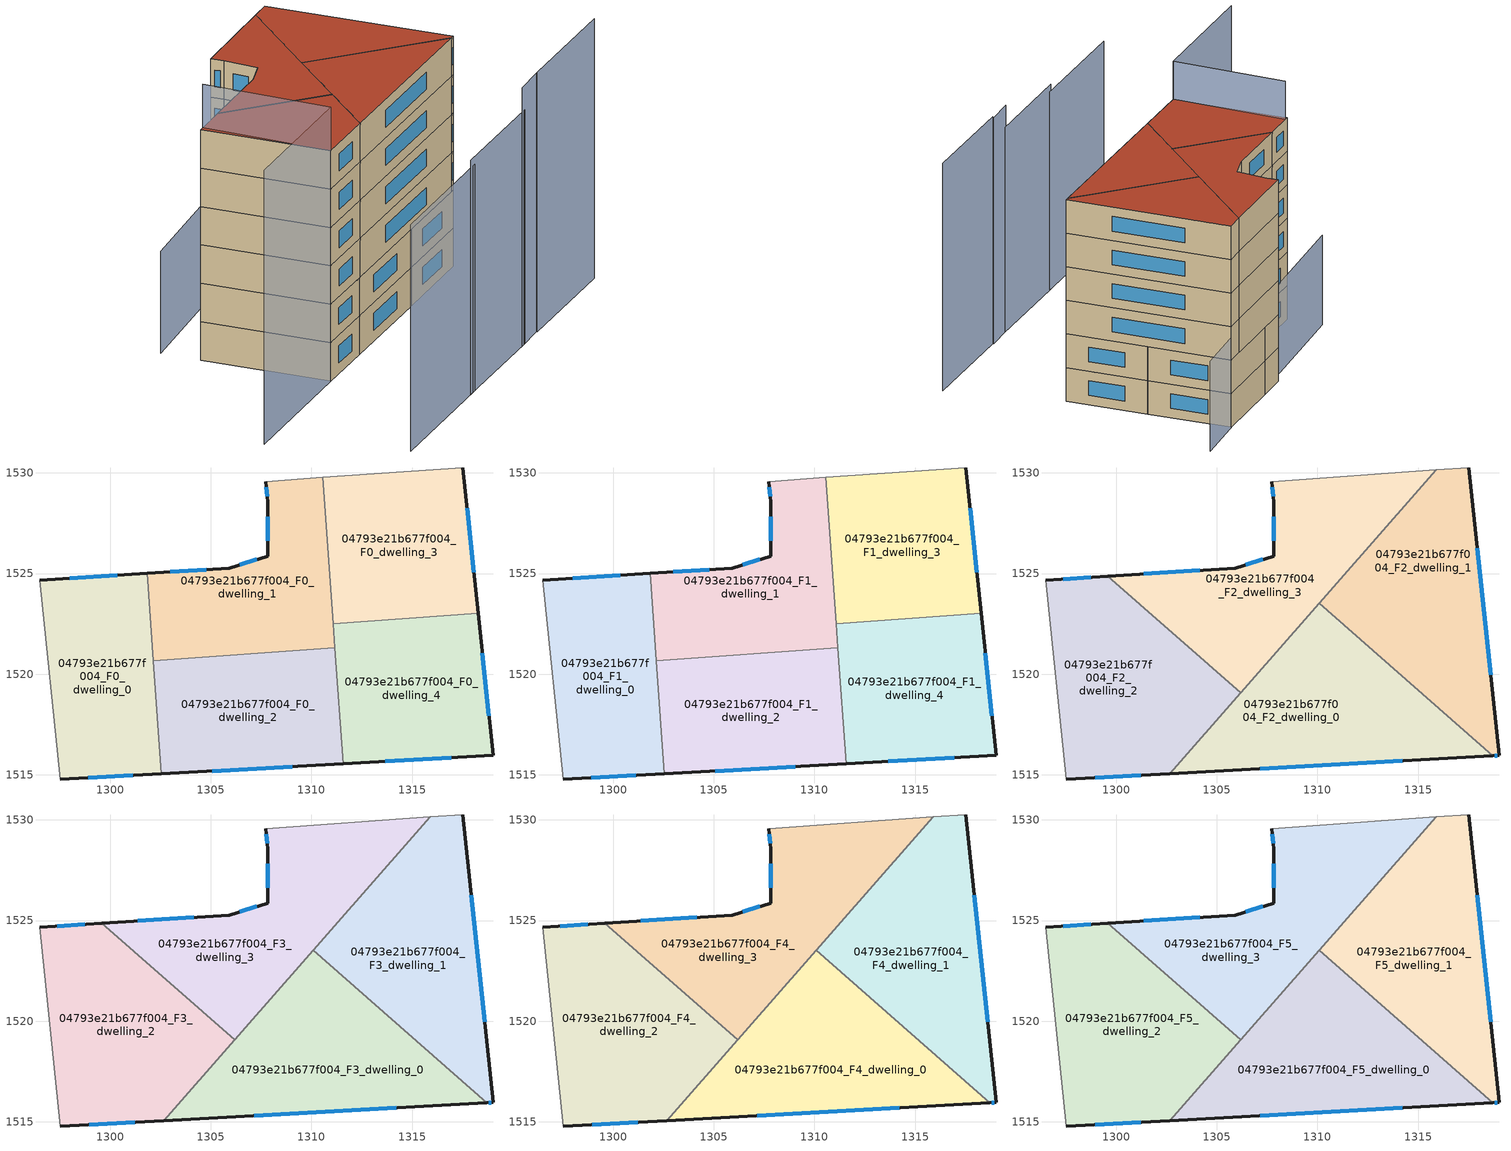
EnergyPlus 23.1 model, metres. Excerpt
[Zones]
04793e21b677f004_F0_dwelling_0
 floor ground (EU_floor_Construction): 1301.83,1525.01 1302.54,1515.04 1297.51,1514.77 1296.51,1524.67 z0
 wall outside (EU_wall_Construction): 1297.51,1514.77 1302.54,1515.04 / 1301.83,1525.01 1296.51,1524.67 z0:3
 wall adiabatic (EU_wall_Construction): 1296.51,1524.67 1297.51,1514.77 z0:3
 wall to 04793e21b677f004_F0_dwelling_2 (EU_wall_Construction): 1302.54,1515.04 1302.14,1520.67 z0:3
 wall to 04793e21b677f004_F0_dwelling_1 (EU_wall_Construction): 1302.14,1520.67 1301.83,1525.01 z0:3
 window (EU_Window_Construction): 1298.92,1514.84 1301.13,1514.97 / 1300.34,1524.92 1298,1524.77 z0.84:2.16
04793e21b677f004_F0_dwelling_1
 floor ground (EU_floor_Construction): 1310.56,1529.78 1311.17,1521.32 1302.14,1520.67 1301.83,1525.01 1305.92,1525.27 1307.82,1525.87 1307.82,1528.57 1307.72,1529.57 z0
 wall outside (EU_wall_Construction): 1307.72,1529.57 1307.82,1528.57 1307.82,1525.87 1305.92,1525.27 1301.83,1525.01 z0:3
 wall adiabatic (EU_wall_Construction): 1310.56,1529.78 1307.72,1529.57 z0:3
 wall to 04793e21b677f004_F0_dwelling_2 (EU_wall_Construction): 1302.14,1520.67 1311.17,1521.32 z0:3
 wall to 04793e21b677f004_F0_dwelling_3 (EU_wall_Construction): 1311.08,1522.51 1310.56,1529.78 z0:3
 wall to 04793e21b677f004_F0_dwelling_4 (EU_wall_Construction): 1311.16,1521.32 1311.08,1522.51 z0:3
 window (EU_Window_Construction): 1307.29,1525.7 1306.45,1525.44 / 1307.82,1527.82 1307.82,1526.63 / 1307.75,1529.29 1307.79,1528.85 / 1304.77,1525.2 1302.97,1525.08 z0.84:2.16
04793e21b677f004_F0_dwelling_2
 floor ground (EU_floor_Construction): 1311.17,1521.32 1311.58,1515.55 1302.54,1515.04 1302.14,1520.67 z0
 wall outside (EU_wall_Construction): 1302.54,1515.04 1311.58,1515.55 z0:3
 wall to 04793e21b677f004_F0_dwelling_4 (EU_wall_Construction): 1311.58,1515.55 1311.17,1521.32 z0:3
 window (EU_Window_Construction): 1305.07,1515.19 1309.04,1515.41 z0.84:2.16
04793e21b677f004_F0_dwelling_3
 floor ground (EU_floor_Construction): 1317.53,1530.27 1318.28,1523.03 1311.08,1522.51 1310.56,1529.78 z0
 wall outside (EU_wall_Construction): 1318.28,1523.03 1317.53,1530.27 z0:3
 wall to 04793e21b677f004_F0_dwelling_4 (EU_wall_Construction): 1311.08,1522.51 1318.28,1523.03 z0:3
 wall adiabatic (EU_wall_Construction): 1317.53,1530.27 1310.56,1529.78 z0:3
 window (EU_Window_Construction): 1318.07,1525.06 1317.74,1528.24 z0.84:2.16
04793e21b677f004_F0_dwelling_4
 floor ground (EU_floor_Construction): 1318.28,1523.03 1319.02,1515.96 1311.58,1515.55 1311.08,1522.51 z0
 wall outside (EU_wall_Construction): 1311.58,1515.55 1319.02,1515.96 1318.28,1523.03 z0:3
 window (EU_Window_Construction): 1318.82,1517.94 1318.49,1521.05 / 1313.66,1515.66 1316.94,1515.84 z0.84:2.16
04793e21b677f004_F1_dwelling_0
 floor to 04793e21b677f004_F0_dwelling_0 (EU_floor_Construction): 1301.83,1525.01 1302.54,1515.04 1297.51,1514.77 1296.51,1524.67 z3
 wall outside (EU_wall_Construction): 1297.51,1514.77 1302.54,1515.04 / 1301.83,1525.01 1296.51,1524.67 z3:6
 wall adiabatic (EU_wall_Construction): 1296.51,1524.67 1297.51,1514.77 z3:6
 wall to 04793e21b677f004_F1_dwelling_2 (EU_wall_Construction): 1302.54,1515.04 1302.14,1520.67 z3:6
 wall to 04793e21b677f004_F1_dwelling_1 (EU_wall_Construction): 1302.14,1520.67 1301.83,1525.01 z3:6
 window (EU_Window_Construction): 1298.92,1514.84 1301.13,1514.97 / 1300.34,1524.92 1298,1524.77 z3.84:5.16
04793e21b677f004_F1_dwelling_1
 floor to 04793e21b677f004_F0_dwelling_1 (EU_floor_Construction): 1310.56,1529.78 1311.17,1521.32 1302.14,1520.67 1301.83,1525.01 1305.92,1525.27 1307.82,1525.87 1307.82,1528.57 1307.72,1529.57 z3
 wall outside (EU_wall_Construction): 1307.72,1529.57 1307.82,1528.57 1307.82,1525.87 1305.92,1525.27 1301.83,1525.01 z3:6
 wall adiabatic (EU_wall_Construction): 1310.56,1529.78 1307.72,1529.57 z3:6
 wall to 04793e21b677f004_F1_dwelling_2 (EU_wall_Construction): 1302.14,1520.67 1311.17,1521.32 z3:6
 wall to 04793e21b677f004_F1_dwelling_3 (EU_wall_Construction): 1311.08,1522.51 1310.56,1529.78 z3:6
 wall to 04793e21b677f004_F1_dwelling_4 (EU_wall_Construction): 1311.16,1521.32 1311.08,1522.51 z3:6
 window (EU_Window_Construction): 1307.29,1525.7 1306.45,1525.44 / 1307.82,1527.82 1307.82,1526.63 / 1307.75,1529.29 1307.79,1528.85 / 1304.77,1525.2 1302.97,1525.08 z3.84:5.16
04793e21b677f004_F1_dwelling_2
 floor to 04793e21b677f004_F0_dwelling_2 (EU_floor_Construction): 1311.17,1521.32 1311.58,1515.55 1302.54,1515.04 1302.14,1520.67 z3
 wall outside (EU_wall_Construction): 1302.54,1515.04 1311.58,1515.55 z3:6
 wall to 04793e21b677f004_F1_dwelling_4 (EU_wall_Construction): 1311.58,1515.55 1311.17,1521.32 z3:6
 window (EU_Window_Construction): 1305.07,1515.19 1309.04,1515.41 z3.84:5.16
04793e21b677f004_F1_dwelling_3
 floor to 04793e21b677f004_F0_dwelling_3 (EU_floor_Construction): 1317.53,1530.27 1318.28,1523.03 1311.08,1522.51 1310.56,1529.78 z3
 wall outside (EU_wall_Construction): 1318.28,1523.03 1317.53,1530.27 z3:6
 wall to 04793e21b677f004_F1_dwelling_4 (EU_wall_Construction): 1311.08,1522.51 1318.28,1523.03 z3:6
 wall adiabatic (EU_wall_Construction): 1317.53,1530.27 1310.56,1529.78 z3:6
 window (EU_Window_Construction): 1318.07,1525.06 1317.74,1528.24 z3.84:5.16
04793e21b677f004_F1_dwelling_4
 floor to 04793e21b677f004_F0_dwelling_4 (EU_floor_Construction): 1318.28,1523.03 1319.02,1515.96 1311.58,1515.55 1311.08,1522.51 z3
 wall outside (EU_wall_Construction): 1311.58,1515.55 1319.02,1515.96 1318.28,1523.03 z3:6
 window (EU_Window_Construction): 1318.82,1517.94 1318.49,1521.05 / 1313.66,1515.66 1316.94,1515.84 z3.84:5.16
04793e21b677f004_F2_dwelling_0
 floor to 04793e21b677f004_F1_dwelling_2 (EU_floor_Construction): 1311.17,1521.32 1311.58,1515.55 1302.67,1515.05 1307.95,1521.09 z6
 floor to 04793e21b677f004_F1_dwelling_1 (EU_floor_Construction): 1311.07,1522.65 1311.17,1521.32 1307.95,1521.09 1310.08,1523.51 z6
 floor to 04793e21b677f004_F1_dwelling_4 (EU_floor_Construction): 1318.72,1515.94 1311.58,1515.55 1311.08,1522.51 1311.21,1522.52 z6
 wall outside (EU_wall_Construction): 1302.67,1515.05 1318.72,1515.94 z6:9
 wall to 04793e21b677f004_F2_dwelling_1 (EU_wall_Construction): 1318.72,1515.94 1310.08,1523.51 z6:9
 wall to 04793e21b677f004_F2_dwelling_3 (EU_wall_Construction): 1310.08,1523.51 1306.19,1519.08 z6:9
 wall to 04793e21b677f004_F2_dwelling_2 (EU_wall_Construction): 1306.19,1519.08 1302.67,1515.05 z6:9
 window (EU_Window_Construction): 1307.16,1515.3 1314.22,1515.69 z6.84:8.16
04793e21b677f004_F2_dwelling_1
 floor to 04793e21b677f004_F1_dwelling_3 (EU_floor_Construction): 1317.53,1530.27 1318.28,1523.03 1311.21,1522.52 1311.07,1522.65 1310.94,1524.49 1315.9,1530.16 z6
 floor to 04793e21b677f004_F1_dwelling_4 (EU_floor_Construction): 1318.28,1523.03 1319.02,1515.96 1318.72,1515.94 1311.21,1522.52 z6
 floor to 04793e21b677f004_F1_dwelling_1 (EU_floor_Construction): 1310.94,1524.49 1311.07,1522.65 1310.08,1523.51 z6
 wall outside (EU_wall_Construction): 1318.72,1515.94 1319.02,1515.96 1317.53,1530.27 z6:9
 wall adiabatic (EU_wall_Construction): 1317.53,1530.27 1315.9,1530.16 z6:9
 wall to 04793e21b677f004_F2_dwelling_3 (EU_wall_Construction): 1315.9,1530.16 1310.08,1523.51 z6:9
 window (EU_Window_Construction): 1318.6,1519.97 1317.95,1526.26 / 1318.8,1515.95 1318.94,1515.96 z6.84:8.16
04793e21b677f004_F2_dwelling_2
 floor to 04793e21b677f004_F1_dwelling_0 (EU_floor_Construction): 1301.99,1522.76 1302.54,1515.05 1297.51,1514.77 1296.51,1524.67 1299.59,1524.87 z6
 floor to 04793e21b677f004_F1_dwelling_2 (EU_floor_Construction): 1306.19,1519.08 1302.67,1515.05 1302.54,1515.05 1302.14,1520.67 1304.21,1520.82 z6
 floor to 04793e21b677f004_F1_dwelling_1 (EU_floor_Construction): 1304.21,1520.82 1302.14,1520.67 1301.99,1522.76 z6
 wall outside (EU_wall_Construction): 1299.59,1524.87 1296.51,1524.67 / 1297.51,1514.77 1302.67,1515.05 z6:9
 wall to 04793e21b677f004_F2_dwelling_3 (EU_wall_Construction): 1306.19,1519.08 1299.59,1524.87 z6:9
 wall adiabatic (EU_wall_Construction): 1296.51,1524.67 1297.51,1514.77 z6:9
 window (EU_Window_Construction): 1298.72,1524.81 1297.37,1524.73 / 1298.95,1514.85 1301.22,1514.97 z6.84:8.16
04793e21b677f004_F2_dwelling_3
 floor to 04793e21b677f004_F1_dwelling_1 (EU_floor_Construction): 1310.56,1529.78 1310.94,1524.49 1307.95,1521.09 1304.21,1520.82 1301.99,1522.76 1301.83,1525.01 1305.92,1525.27 1307.82,1525.87 1307.82,1528.57 1307.72,1529.57 z6
 floor to 04793e21b677f004_F1_dwelling_0 (EU_floor_Construction): 1301.83,1525.01 1301.99,1522.76 1299.59,1524.87 z6
 floor to 04793e21b677f004_F1_dwelling_3 (EU_floor_Construction): 1315.9,1530.16 1310.94,1524.49 1310.56,1529.78 z6
 floor to 04793e21b677f004_F1_dwelling_2 (EU_floor_Construction): 1307.95,1521.09 1306.19,1519.08 1304.21,1520.82 z6
 wall outside (EU_wall_Construction): 1307.72,1529.57 1307.82,1528.57 1307.82,1525.87 1305.92,1525.27 1299.59,1524.87 z6:9
 wall adiabatic (EU_wall_Construction): 1315.9,1530.16 1307.72,1529.57 z6:9
 window (EU_Window_Construction): 1304.14,1525.16 1301.36,1524.98 / 1307.29,1525.7 1306.45,1525.44 / 1307.82,1527.82 1307.82,1526.63 / 1307.75,1529.29 1307.79,1528.85 z6.84:8.16
04793e21b677f004_F3_dwelling_0
 floor to 04793e21b677f004_F2_dwelling_0 (EU_floor_Construction): 1318.72,1515.94 1302.67,1515.05 1310.08,1523.51 z9
 wall outside (EU_wall_Construction): 1302.67,1515.05 1318.72,1515.94 z9:12
 wall to 04793e21b677f004_F3_dwelling_1 (EU_wall_Construction): 1318.72,1515.94 1310.08,1523.51 z9:12
 wall to 04793e21b677f004_F3_dwelling_3 (EU_wall_Construction): 1310.08,1523.51 1306.19,1519.08 z9:12
 wall to 04793e21b677f004_F3_dwelling_2 (EU_wall_Construction): 1306.19,1519.08 1302.67,1515.05 z9:12
 window (EU_Window_Construction): 1307.16,1515.3 1314.22,1515.69 z9.84:11.16
04793e21b677f004_F3_dwelling_1
 floor to 04793e21b677f004_F2_dwelling_1 (EU_floor_Construction): 1317.53,1530.27 1319.02,1515.96 1318.72,1515.94 1310.08,1523.51 1315.9,1530.16 z9
 wall outside (EU_wall_Construction): 1318.72,1515.94 1319.02,1515.96 1317.53,1530.27 z9:12
 wall adiabatic (EU_wall_Construction): 1317.53,1530.27 1315.9,1530.16 z9:12
 wall to 04793e21b677f004_F3_dwelling_3 (EU_wall_Construction): 1315.9,1530.16 1310.08,1523.51 z9:12
 window (EU_Window_Construction): 1318.6,1519.97 1317.95,1526.26 / 1318.8,1515.95 1318.94,1515.96 z9.84:11.16
04793e21b677f004_F3_dwelling_2
 floor to 04793e21b677f004_F2_dwelling_2 (EU_floor_Construction): 1306.19,1519.08 1302.67,1515.05 1297.51,1514.77 1296.51,1524.67 1299.59,1524.87 z9
 wall outside (EU_wall_Construction): 1299.59,1524.87 1296.51,1524.67 / 1297.51,1514.77 1302.67,1515.05 z9:12
 wall to 04793e21b677f004_F3_dwelling_3 (EU_wall_Construction): 1306.19,1519.08 1299.59,1524.87 z9:12
 wall adiabatic (EU_wall_Construction): 1296.51,1524.67 1297.51,1514.77 z9:12
 window (EU_Window_Construction): 1298.72,1524.81 1297.37,1524.73 / 1298.95,1514.85 1301.22,1514.97 z9.84:11.16
04793e21b677f004_F3_dwelling_3
 floor to 04793e21b677f004_F2_dwelling_3 (EU_floor_Construction): 1315.9,1530.16 1306.19,1519.08 1299.59,1524.87 1305.92,1525.27 1307.82,1525.87 1307.82,1528.57 1307.72,1529.57 z9
 wall outside (EU_wall_Construction): 1307.72,1529.57 1307.82,1528.57 1307.82,1525.87 1305.92,1525.27 1299.59,1524.87 z9:12
 wall adiabatic (EU_wall_Construction): 1315.9,1530.16 1307.72,1529.57 z9:12
 window (EU_Window_Construction): 1304.14,1525.16 1301.36,1524.98 / 1307.29,1525.7 1306.45,1525.44 / 1307.82,1527.82 1307.82,1526.63 / 1307.75,1529.29 1307.79,1528.85 z9.84:11.16
04793e21b677f004_F4_dwelling_0
 floor to 04793e21b677f004_F3_dwelling_0 (EU_floor_Construction): 1318.72,1515.94 1302.67,1515.05 1310.08,1523.51 z12
 wall outside (EU_wall_Construction): 1302.67,1515.05 1318.72,1515.94 z12:15
 wall to 04793e21b677f004_F4_dwelling_1 (EU_wall_Construction): 1318.72,1515.94 1310.08,1523.51 z12:15
 wall to 04793e21b677f004_F4_dwelling_3 (EU_wall_Construction): 1310.08,1523.51 1306.19,1519.08 z12:15
 wall to 04793e21b677f004_F4_dwelling_2 (EU_wall_Construction): 1306.19,1519.08 1302.67,1515.05 z12:15
 window (EU_Window_Construction): 1307.16,1515.3 1314.22,1515.69 z12.84:14.16
04793e21b677f004_F4_dwelling_1
 floor to 04793e21b677f004_F3_dwelling_1 (EU_floor_Construction): 1317.53,1530.27 1319.02,1515.96 1318.72,1515.94 1310.08,1523.51 1315.9,1530.16 z12
 wall outside (EU_wall_Construction): 1318.72,1515.94 1319.02,1515.96 1317.53,1530.27 z12:15
 wall adiabatic (EU_wall_Construction): 1317.53,1530.27 1315.9,1530.16 z12:15
 wall to 04793e21b677f004_F4_dwelling_3 (EU_wall_Construction): 1315.9,1530.16 1310.08,1523.51 z12:15
 window (EU_Window_Construction): 1318.6,1519.97 1317.95,1526.26 / 1318.8,1515.95 1318.94,1515.96 z12.84:14.16
04793e21b677f004_F4_dwelling_2
 floor to 04793e21b677f004_F3_dwelling_2 (EU_floor_Construction): 1306.19,1519.08 1302.67,1515.05 1297.51,1514.77 1296.51,1524.67 1299.59,1524.87 z12
 wall outside (EU_wall_Construction): 1299.59,1524.87 1296.51,1524.67 / 1297.51,1514.77 1302.67,1515.05 z12:15
 wall to 04793e21b677f004_F4_dwelling_3 (EU_wall_Construction): 1306.19,1519.08 1299.59,1524.87 z12:15
 wall adiabatic (EU_wall_Construction): 1296.51,1524.67 1297.51,1514.77 z12:15
 window (EU_Window_Construction): 1298.72,1524.81 1297.37,1524.73 / 1298.95,1514.85 1301.22,1514.97 z12.84:14.16
04793e21b677f004_F4_dwelling_3
 floor to 04793e21b677f004_F3_dwelling_3 (EU_floor_Construction): 1315.9,1530.16 1306.19,1519.08 1299.59,1524.87 1305.92,1525.27 1307.82,1525.87 1307.82,1528.57 1307.72,1529.57 z12
 wall outside (EU_wall_Construction): 1307.72,1529.57 1307.82,1528.57 1307.82,1525.87 1305.92,1525.27 1299.59,1524.87 z12:15
 wall adiabatic (EU_wall_Construction): 1315.9,1530.16 1307.72,1529.57 z12:15
 window (EU_Window_Construction): 1304.14,1525.16 1301.36,1524.98 / 1307.29,1525.7 1306.45,1525.44 / 1307.82,1527.82 1307.82,1526.63 / 1307.75,1529.29 1307.79,1528.85 z12.84:14.16
04793e21b677f004_F5_dwelling_0
 floor to 04793e21b677f004_F4_dwelling_0 (EU_floor_Construction): 1318.72,1515.94 1302.67,1515.05 1310.08,1523.51 z15
 wall outside (EU_wall_Construction): 1302.67,1515.05 1318.72,1515.94 z15:18
 wall to 04793e21b677f004_F5_dwelling_1 (EU_wall_Construction): 1318.72,1515.94 1310.08,1523.51 z15:18
 wall to 04793e21b677f004_F5_dwelling_3 (EU_wall_Construction): 1310.08,1523.51 1306.19,1519.08 z15:18
 wall to 04793e21b677f004_F5_dwelling_2 (EU_wall_Construction): 1306.19,1519.08 1302.67,1515.05 z15:18
 window (EU_Window_Construction): 1307.16,1515.3 1314.22,1515.69 z15.84:17.16
 roof outside (EU_roof_Construction): 1318.72,1515.94 1310.08,1523.51 1302.67,1515.05 z18
04793e21b677f004_F5_dwelling_1
 floor to 04793e21b677f004_F4_dwelling_1 (EU_floor_Construction): 1317.53,1530.27 1319.02,1515.96 1318.72,1515.94 1310.08,1523.51 1315.9,1530.16 z15
 wall outside (EU_wall_Construction): 1318.72,1515.94 1319.02,1515.96 1317.53,1530.27 z15:18
 wall adiabatic (EU_wall_Construction): 1317.53,1530.27 1315.9,1530.16 z15:18
 wall to 04793e21b677f004_F5_dwelling_3 (EU_wall_Construction): 1315.9,1530.16 1310.08,1523.51 z15:18
 window (EU_Window_Construction): 1318.6,1519.97 1317.95,1526.26 / 1318.8,1515.95 1318.94,1515.96 z15.84:17.16
 roof outside (EU_roof_Construction): 1319.02,1515.96 1317.53,1530.27 1315.9,1530.16 1310.08,1523.51 1318.72,1515.94 z18
04793e21b677f004_F5_dwelling_2
 floor to 04793e21b677f004_F4_dwelling_2 (EU_floor_Construction): 1306.19,1519.08 1302.67,1515.05 1297.51,1514.77 1296.51,1524.67 1299.59,1524.87 z15
 wall outside (EU_wall_Construction): 1299.59,1524.87 1296.51,1524.67 / 1297.51,1514.77 1302.67,1515.05 z15:18
 wall to 04793e21b677f004_F5_dwelling_3 (EU_wall_Construction): 1306.19,1519.08 1299.59,1524.87 z15:18
 wall adiabatic (EU_wall_Construction): 1296.51,1524.67 1297.51,1514.77 z15:18
 window (EU_Window_Construction): 1298.72,1524.81 1297.37,1524.73 / 1298.95,1514.85 1301.22,1514.97 z15.84:17.16
 roof outside (EU_roof_Construction): 1302.67,1515.05 1306.19,1519.08 1299.59,1524.87 1296.51,1524.67 1297.51,1514.77 z18
04793e21b677f004_F5_dwelling_3
 floor to 04793e21b677f004_F4_dwelling_3 (EU_floor_Construction): 1315.9,1530.16 1306.19,1519.08 1299.59,1524.87 1305.92,1525.27 1307.82,1525.87 1307.82,1528.57 1307.72,1529.57 z15
 wall outside (EU_wall_Construction): 1307.72,1529.57 1307.82,1528.57 1307.82,1525.87 1305.92,1525.27 1299.59,1524.87 z15:18
 wall adiabatic (EU_wall_Construction): 1315.9,1530.16 1307.72,1529.57 z15:18
 window (EU_Window_Construction): 1304.14,1525.16 1301.36,1524.98 / 1307.29,1525.7 1306.45,1525.44 / 1307.82,1527.82 1307.82,1526.63 / 1307.75,1529.29 1307.79,1528.85 z15.84:17.16
 roof outside (EU_roof_Construction): 1306.19,1519.08 1315.9,1530.16 1307.72,1529.57 1307.82,1528.57 1307.82,1525.87 1305.92,1525.27 1299.59,1524.87 z18
shading: 1289.4,1504.26 1300.7,1504.9 z0:17.7; 1300.01,1504.86 1309.5,1505.4 z0:18.3; 1309.01,1505.36 1311.71,1505.62 z0:20.2; 1311.71,1505.56 1321.74,1506.09 z0:20.3; 1296.9,1524.7 1297.51,1514.77 / 1297.51,1514.77 1285.71,1514.05 z0:21.4; 1322.41,1530.86 1296.24,1527.73 z0:8
[Building]
EU S2 Campaign: North Axis=0; Terrain=City; Solar Distribution=FullExterior
[Site:Location]
Lyon-Bron: Latitude=45.75; Longitude=5; Time Zone=1; Elevation=198
[SizingPeriod:WeatherFileDays]
AnnualSizingPeriod: Begin Month=1; Begin Day of Month=1; End Month=12; End Day of Month=31; Day of Week for Start Day=Monday; Use Weather File Daylight Saving Period=No; Use Weather File Rain and Snow Indicators=No
[MATERIAL]
EU_InternalMass_Material: Roughness=MediumRough; Thickness=0.1; Conductivity=1; Density=1800; Specific Heat=900; Thermal Absorptance=0.9; Solar Absorptance=0.7; Visible Absorptance=0.7
[MATERIAL:NOMASS] Roughness=MediumRough; Thermal Absorptance=0.9; Solar Absorptance=0.7; Visible Absorptance=0.7
Name | Thermal Resistance
EU_wall_NoMass | 0.776494
EU_roof_NoMass | 0.486893
EU_floor_NoMass | 0.421597
[WINDOWMATERIAL:SIMPLEGLAZINGSYSTEM]
EU_Window_SimpleGlazing: UFactor=4.24961; Solar Heat Gain Coefficient=0.83; Visible Transmittance=0.83
[CONSTRUCTION]
EU_wall_Construction: EU_wall_NoMass
EU_roof_Construction: EU_roof_NoMass
EU_floor_Construction: EU_floor_NoMass
EU_Window_Construction: EU_Window_SimpleGlazing
EU_InternalMass_Construction: EU_InternalMass_Material
[ZONE] Type=1; Multiplier=1; Ceiling Height=autocalculate; Floor Area=autocalculate; Part of Total Floor Area=Yes
Name | Volume
04793e21b677f004_F0_dwelling_0; 04793e21b677f004_F1_dwelling_0 | 155.098
04793e21b677f004_F2_dwelling_0; 04793e21b677f004_F3_dwelling_0; 04793e21b677f004_F4_dwelling_0; 04793e21b677f004_F5_dwelling_0 | 193.863
04793e21b677f004_F0_dwelling_1; 04793e21b677f004_F1_dwelling_1 | 155.106
04793e21b677f004_F2_dwelling_1; 04793e21b677f004_F3_dwelling_1; 04793e21b677f004_F4_dwelling_1; 04793e21b677f004_F5_dwelling_1 | 193.869
04793e21b677f004_F0_dwelling_2; 04793e21b677f004_F1_dwelling_2 | 155.08
04793e21b677f004_F2_dwelling_2; 04793e21b677f004_F3_dwelling_2; 04793e21b677f004_F4_dwelling_2; 04793e21b677f004_F5_dwelling_2 | 193.867
04793e21b677f004_F0_dwelling_3; 04793e21b677f004_F1_dwelling_3 | 155.084
04793e21b677f004_F2_dwelling_3; 04793e21b677f004_F3_dwelling_3; 04793e21b677f004_F4_dwelling_3; 04793e21b677f004_F5_dwelling_3 | 193.876
04793e21b677f004_F0_dwelling_4; 04793e21b677f004_F1_dwelling_4 | 155.067
[INTERNALMASS] Construction=EU_InternalMass_Construction
Name | Zone or ZoneList | Surface Area
04793e21b677f004_F0_dwelling_0_EU_InternalMass | 04793e21b677f004_F0_dwelling_0 | 51.6996
04793e21b677f004_F0_dwelling_1_EU_InternalMass | 04793e21b677f004_F0_dwelling_1 | 51.7021
04793e21b677f004_F0_dwelling_2_EU_InternalMass | 04793e21b677f004_F0_dwelling_2 | 51.692
04793e21b677f004_F0_dwelling_3_EU_InternalMass | 04793e21b677f004_F0_dwelling_3 | 51.6947
04793e21b677f004_F0_dwelling_4_EU_InternalMass | 04793e21b677f004_F0_dwelling_4 | 51.6899
04793e21b677f004_F1_dwelling_0_EU_InternalMass | 04793e21b677f004_F1_dwelling_0 | 51.6996
04793e21b677f004_F1_dwelling_1_EU_InternalMass | 04793e21b677f004_F1_dwelling_1 | 51.7021
04793e21b677f004_F1_dwelling_2_EU_InternalMass | 04793e21b677f004_F1_dwelling_2 | 51.692
04793e21b677f004_F1_dwelling_3_EU_InternalMass | 04793e21b677f004_F1_dwelling_3 | 51.6947
04793e21b677f004_F1_dwelling_4_EU_InternalMass | 04793e21b677f004_F1_dwelling_4 | 51.6899
04793e21b677f004_F2_dwelling_0_EU_InternalMass | 04793e21b677f004_F2_dwelling_0 | 64.6211
04793e21b677f004_F2_dwelling_1_EU_InternalMass | 04793e21b677f004_F2_dwelling_1 | 64.6233
04793e21b677f004_F2_dwelling_2_EU_InternalMass | 04793e21b677f004_F2_dwelling_2 | 64.6225
04793e21b677f004_F2_dwelling_3_EU_InternalMass | 04793e21b677f004_F2_dwelling_3 | 64.6256
04793e21b677f004_F3_dwelling_0_EU_InternalMass | 04793e21b677f004_F3_dwelling_0 | 64.6211
04793e21b677f004_F3_dwelling_1_EU_InternalMass | 04793e21b677f004_F3_dwelling_1 | 64.6233
04793e21b677f004_F3_dwelling_2_EU_InternalMass | 04793e21b677f004_F3_dwelling_2 | 64.6225
04793e21b677f004_F3_dwelling_3_EU_InternalMass | 04793e21b677f004_F3_dwelling_3 | 64.6256
04793e21b677f004_F4_dwelling_0_EU_InternalMass | 04793e21b677f004_F4_dwelling_0 | 64.6211
04793e21b677f004_F4_dwelling_1_EU_InternalMass | 04793e21b677f004_F4_dwelling_1 | 64.6233
04793e21b677f004_F4_dwelling_2_EU_InternalMass | 04793e21b677f004_F4_dwelling_2 | 64.6225
04793e21b677f004_F4_dwelling_3_EU_InternalMass | 04793e21b677f004_F4_dwelling_3 | 64.6256
04793e21b677f004_F5_dwelling_0_EU_InternalMass | 04793e21b677f004_F5_dwelling_0 | 64.6211
04793e21b677f004_F5_dwelling_1_EU_InternalMass | 04793e21b677f004_F5_dwelling_1 | 64.6233
04793e21b677f004_F5_dwelling_2_EU_InternalMass | 04793e21b677f004_F5_dwelling_2 | 64.6225
04793e21b677f004_F5_dwelling_3_EU_InternalMass | 04793e21b677f004_F5_dwelling_3 | 64.6256
[OTHEREQUIPMENT] Fuel Type=Electricity; Design Level Calculation Method=Watts/Area; Power per Zone Floor Area=1; Fraction Latent=0; Fraction Radiant=0; Fraction Lost=0; Carbon Dioxide Generation Rate=0; EndUse Subcategory=EU_Step8_InternalGains
Name | Zone or ZoneList or Space or SpaceList | Schedule
EU_Step8_InternalGain_04793e21b677f004_F0_dwelling_0_f000 | 04793e21b677f004_F0_dwelling_0 | EU_Step8_GainSchedule_04793e21b677f004_F0_dwelling_0_f000
EU_Step8_InternalGain_04793e21b677f004_F0_dwelling_1_f000 | 04793e21b677f004_F0_dwelling_1 | EU_Step8_GainSchedule_04793e21b677f004_F0_dwelling_1_f000
EU_Step8_InternalGain_04793e21b677f004_F0_dwelling_2_f000 | 04793e21b677f004_F0_dwelling_2 | EU_Step8_GainSchedule_04793e21b677f004_F0_dwelling_2_f000
EU_Step8_InternalGain_04793e21b677f004_F0_dwelling_3_f000 | 04793e21b677f004_F0_dwelling_3 | EU_Step8_GainSchedule_04793e21b677f004_F0_dwelling_3_f000
EU_Step8_InternalGain_04793e21b677f004_F0_dwelling_4_f000 | 04793e21b677f004_F0_dwelling_4 | EU_Step8_GainSchedule_04793e21b677f004_F0_dwelling_4_f000
EU_Step8_InternalGain_04793e21b677f004_F1_dwelling_0_f000 | 04793e21b677f004_F1_dwelling_0 | EU_Step8_GainSchedule_04793e21b677f004_F1_dwelling_0_f000
EU_Step8_InternalGain_04793e21b677f004_F1_dwelling_1_f000 | 04793e21b677f004_F1_dwelling_1 | EU_Step8_GainSchedule_04793e21b677f004_F1_dwelling_1_f000
EU_Step8_InternalGain_04793e21b677f004_F1_dwelling_2_f000 | 04793e21b677f004_F1_dwelling_2 | EU_Step8_GainSchedule_04793e21b677f004_F1_dwelling_2_f000
EU_Step8_InternalGain_04793e21b677f004_F1_dwelling_3_f000 | 04793e21b677f004_F1_dwelling_3 | EU_Step8_GainSchedule_04793e21b677f004_F1_dwelling_3_f000
EU_Step8_InternalGain_04793e21b677f004_F1_dwelling_4_f000 | 04793e21b677f004_F1_dwelling_4 | EU_Step8_GainSchedule_04793e21b677f004_F1_dwelling_4_f000
EU_Step8_InternalGain_04793e21b677f004_F2_dwelling_0_f000 | 04793e21b677f004_F2_dwelling_0 | EU_Step8_GainSchedule_04793e21b677f004_F2_dwelling_0_f000
EU_Step8_InternalGain_04793e21b677f004_F2_dwelling_1_f000 | 04793e21b677f004_F2_dwelling_1 | EU_Step8_GainSchedule_04793e21b677f004_F2_dwelling_1_f000
EU_Step8_InternalGain_04793e21b677f004_F2_dwelling_2_f000 | 04793e21b677f004_F2_dwelling_2 | EU_Step8_GainSchedule_04793e21b677f004_F2_dwelling_2_f000
EU_Step8_InternalGain_04793e21b677f004_F2_dwelling_3_f000 | 04793e21b677f004_F2_dwelling_3 | EU_Step8_GainSchedule_04793e21b677f004_F2_dwelling_3_f000
EU_Step8_InternalGain_04793e21b677f004_F3_dwelling_0_f000 | 04793e21b677f004_F3_dwelling_0 | EU_Step8_GainSchedule_04793e21b677f004_F3_dwelling_0_f000
EU_Step8_InternalGain_04793e21b677f004_F3_dwelling_1_f000 | 04793e21b677f004_F3_dwelling_1 | EU_Step8_GainSchedule_04793e21b677f004_F3_dwelling_1_f000
EU_Step8_InternalGain_04793e21b677f004_F3_dwelling_2_f000 | 04793e21b677f004_F3_dwelling_2 | EU_Step8_GainSchedule_04793e21b677f004_F3_dwelling_2_f000
EU_Step8_InternalGain_04793e21b677f004_F3_dwelling_3_f000 | 04793e21b677f004_F3_dwelling_3 | EU_Step8_GainSchedule_04793e21b677f004_F3_dwelling_3_f000
EU_Step8_InternalGain_04793e21b677f004_F4_dwelling_0_f000 | 04793e21b677f004_F4_dwelling_0 | EU_Step8_GainSchedule_04793e21b677f004_F4_dwelling_0_f000
EU_Step8_InternalGain_04793e21b677f004_F4_dwelling_1_f000 | 04793e21b677f004_F4_dwelling_1 | EU_Step8_GainSchedule_04793e21b677f004_F4_dwelling_1_f000
EU_Step8_InternalGain_04793e21b677f004_F4_dwelling_2_f000 | 04793e21b677f004_F4_dwelling_2 | EU_Step8_GainSchedule_04793e21b677f004_F4_dwelling_2_f000
EU_Step8_InternalGain_04793e21b677f004_F4_dwelling_3_f000 | 04793e21b677f004_F4_dwelling_3 | EU_Step8_GainSchedule_04793e21b677f004_F4_dwelling_3_f000
EU_Step8_InternalGain_04793e21b677f004_F5_dwelling_0_f000 | 04793e21b677f004_F5_dwelling_0 | EU_Step8_GainSchedule_04793e21b677f004_F5_dwelling_0_f000
EU_Step8_InternalGain_04793e21b677f004_F5_dwelling_1_f000 | 04793e21b677f004_F5_dwelling_1 | EU_Step8_GainSchedule_04793e21b677f004_F5_dwelling_1_f000
EU_Step8_InternalGain_04793e21b677f004_F5_dwelling_2_f000 | 04793e21b677f004_F5_dwelling_2 | EU_Step8_GainSchedule_04793e21b677f004_F5_dwelling_2_f000
EU_Step8_InternalGain_04793e21b677f004_F5_dwelling_3_f000 | 04793e21b677f004_F5_dwelling_3 | EU_Step8_GainSchedule_04793e21b677f004_F5_dwelling_3_f000
[ZONEVENTILATION:DESIGNFLOWRATE] Schedule=EU_AlwaysOn; Design Flow Rate Calculation Method=AirChanges/Hour; Air Changes per Hour=0.693814; Ventilation Type=Natural; Fan Pressure Rise=0; Fan Total Efficiency=1; Constant Term Coefficient=1; Temperature Term Coefficient=0; Velocity Term Coefficient=0; Velocity Squared Term Coefficient=0; Minimum Indoor Temperature=-100; Maximum Indoor Temperature=100; Delta Temperature=-100; Minimum Outdoor Temperature=-100; Maximum Outdoor Temperature=100; Maximum Wind Speed=40
Name | Zone or ZoneList or Space or SpaceList
EU_ConstantAir_04793e21b677f004_F0_dwelling_0 | 04793e21b677f004_F0_dwelling_0
EU_ConstantAir_04793e21b677f004_F0_dwelling_1 | 04793e21b677f004_F0_dwelling_1
EU_ConstantAir_04793e21b677f004_F0_dwelling_2 | 04793e21b677f004_F0_dwelling_2
EU_ConstantAir_04793e21b677f004_F0_dwelling_3 | 04793e21b677f004_F0_dwelling_3
EU_ConstantAir_04793e21b677f004_F0_dwelling_4 | 04793e21b677f004_F0_dwelling_4
EU_ConstantAir_04793e21b677f004_F1_dwelling_0 | 04793e21b677f004_F1_dwelling_0
EU_ConstantAir_04793e21b677f004_F1_dwelling_1 | 04793e21b677f004_F1_dwelling_1
EU_ConstantAir_04793e21b677f004_F1_dwelling_2 | 04793e21b677f004_F1_dwelling_2
EU_ConstantAir_04793e21b677f004_F1_dwelling_3 | 04793e21b677f004_F1_dwelling_3
EU_ConstantAir_04793e21b677f004_F1_dwelling_4 | 04793e21b677f004_F1_dwelling_4
EU_ConstantAir_04793e21b677f004_F2_dwelling_0 | 04793e21b677f004_F2_dwelling_0
EU_ConstantAir_04793e21b677f004_F2_dwelling_1 | 04793e21b677f004_F2_dwelling_1
EU_ConstantAir_04793e21b677f004_F2_dwelling_2 | 04793e21b677f004_F2_dwelling_2
EU_ConstantAir_04793e21b677f004_F2_dwelling_3 | 04793e21b677f004_F2_dwelling_3
EU_ConstantAir_04793e21b677f004_F3_dwelling_0 | 04793e21b677f004_F3_dwelling_0
EU_ConstantAir_04793e21b677f004_F3_dwelling_1 | 04793e21b677f004_F3_dwelling_1
EU_ConstantAir_04793e21b677f004_F3_dwelling_2 | 04793e21b677f004_F3_dwelling_2
EU_ConstantAir_04793e21b677f004_F3_dwelling_3 | 04793e21b677f004_F3_dwelling_3
EU_ConstantAir_04793e21b677f004_F4_dwelling_0 | 04793e21b677f004_F4_dwelling_0
EU_ConstantAir_04793e21b677f004_F4_dwelling_1 | 04793e21b677f004_F4_dwelling_1
EU_ConstantAir_04793e21b677f004_F4_dwelling_2 | 04793e21b677f004_F4_dwelling_2
EU_ConstantAir_04793e21b677f004_F4_dwelling_3 | 04793e21b677f004_F4_dwelling_3
EU_ConstantAir_04793e21b677f004_F5_dwelling_0 | 04793e21b677f004_F5_dwelling_0
EU_ConstantAir_04793e21b677f004_F5_dwelling_1 | 04793e21b677f004_F5_dwelling_1
EU_ConstantAir_04793e21b677f004_F5_dwelling_2 | 04793e21b677f004_F5_dwelling_2
EU_ConstantAir_04793e21b677f004_F5_dwelling_3 | 04793e21b677f004_F5_dwelling_3
[HVACTEMPLATE:THERMOSTAT] Constant Heating Setpoint=20; Constant Cooling Setpoint=50
EU_HeatOnly_04793e21b677f004_F0_dwelling_0; EU_HeatOnly_04793e21b677f004_F0_dwelling_1; EU_HeatOnly_04793e21b677f004_F0_dwelling_2; EU_HeatOnly_04793e21b677f004_F0_dwelling_3; EU_HeatOnly_04793e21b677f004_F0_dwelling_4; EU_HeatOnly_04793e21b677f004_F1_dwelling_0; EU_HeatOnly_04793e21b677f004_F1_dwelling_1; EU_HeatOnly_04793e21b677f004_F1_dwelling_2; EU_HeatOnly_04793e21b677f004_F1_dwelling_3; EU_HeatOnly_04793e21b677f004_F1_dwelling_4; EU_HeatOnly_04793e21b677f004_F2_dwelling_0; EU_HeatOnly_04793e21b677f004_F2_dwelling_1; EU_HeatOnly_04793e21b677f004_F2_dwelling_2; EU_HeatOnly_04793e21b677f004_F2_dwelling_3; EU_HeatOnly_04793e21b677f004_F3_dwelling_0; EU_HeatOnly_04793e21b677f004_F3_dwelling_1; EU_HeatOnly_04793e21b677f004_F3_dwelling_2; EU_HeatOnly_04793e21b677f004_F3_dwelling_3; EU_HeatOnly_04793e21b677f004_F4_dwelling_0; EU_HeatOnly_04793e21b677f004_F4_dwelling_1; EU_HeatOnly_04793e21b677f004_F4_dwelling_2; EU_HeatOnly_04793e21b677f004_F4_dwelling_3; EU_HeatOnly_04793e21b677f004_F5_dwelling_0; EU_HeatOnly_04793e21b677f004_F5_dwelling_1; EU_HeatOnly_04793e21b677f004_F5_dwelling_2; EU_HeatOnly_04793e21b677f004_F5_dwelling_3
[HVACTEMPLATE:ZONE:IDEALLOADSAIRSYSTEM] System Availability Schedule=EU_AlwaysOn; Maximum Heating Supply Air Temperature=50; Minimum Cooling Supply Air Temperature=13; Maximum Heating Supply Air Humidity Ratio=0.0156; Minimum Cooling Supply Air Humidity Ratio=0.0077; Heating Limit=NoLimit; Cooling Limit=NoLimit; Heating Availability Schedule=EU_AlwaysOn; Cooling Availability Schedule=EU_CoolingOff; Dehumidification Control Type=ConstantSensibleHeatRatio; Cooling Sensible Heat Ratio=0.7; Dehumidification Setpoint=60; Humidification Control Type=None; Humidification Setpoint=30; Outdoor Air Method=None; Outdoor Air Flow Rate per Person=0.00944; Outdoor Air Flow Rate per Zone Floor Area=0; Outdoor Air Flow Rate per Zone=0; Demand Controlled Ventilation Type=None; Outdoor Air Economizer Type=NoEconomizer; Heat Recovery Type=None; Sensible Heat Recovery Effectiveness=0.7; Latent Heat Recovery Effectiveness=0.65
Name | Template Thermostat
04793e21b677f004_F0_dwelling_0 | EU_HeatOnly_04793e21b677f004_F0_dwelling_0
04793e21b677f004_F0_dwelling_1 | EU_HeatOnly_04793e21b677f004_F0_dwelling_1
04793e21b677f004_F0_dwelling_2 | EU_HeatOnly_04793e21b677f004_F0_dwelling_2
04793e21b677f004_F0_dwelling_3 | EU_HeatOnly_04793e21b677f004_F0_dwelling_3
04793e21b677f004_F0_dwelling_4 | EU_HeatOnly_04793e21b677f004_F0_dwelling_4
04793e21b677f004_F1_dwelling_0 | EU_HeatOnly_04793e21b677f004_F1_dwelling_0
04793e21b677f004_F1_dwelling_1 | EU_HeatOnly_04793e21b677f004_F1_dwelling_1
04793e21b677f004_F1_dwelling_2 | EU_HeatOnly_04793e21b677f004_F1_dwelling_2
04793e21b677f004_F1_dwelling_3 | EU_HeatOnly_04793e21b677f004_F1_dwelling_3
04793e21b677f004_F1_dwelling_4 | EU_HeatOnly_04793e21b677f004_F1_dwelling_4
04793e21b677f004_F2_dwelling_0 | EU_HeatOnly_04793e21b677f004_F2_dwelling_0
04793e21b677f004_F2_dwelling_1 | EU_HeatOnly_04793e21b677f004_F2_dwelling_1
04793e21b677f004_F2_dwelling_2 | EU_HeatOnly_04793e21b677f004_F2_dwelling_2
04793e21b677f004_F2_dwelling_3 | EU_HeatOnly_04793e21b677f004_F2_dwelling_3
04793e21b677f004_F3_dwelling_0 | EU_HeatOnly_04793e21b677f004_F3_dwelling_0
04793e21b677f004_F3_dwelling_1 | EU_HeatOnly_04793e21b677f004_F3_dwelling_1
04793e21b677f004_F3_dwelling_2 | EU_HeatOnly_04793e21b677f004_F3_dwelling_2
04793e21b677f004_F3_dwelling_3 | EU_HeatOnly_04793e21b677f004_F3_dwelling_3
04793e21b677f004_F4_dwelling_0 | EU_HeatOnly_04793e21b677f004_F4_dwelling_0
04793e21b677f004_F4_dwelling_1 | EU_HeatOnly_04793e21b677f004_F4_dwelling_1
04793e21b677f004_F4_dwelling_2 | EU_HeatOnly_04793e21b677f004_F4_dwelling_2
04793e21b677f004_F4_dwelling_3 | EU_HeatOnly_04793e21b677f004_F4_dwelling_3
04793e21b677f004_F5_dwelling_0 | EU_HeatOnly_04793e21b677f004_F5_dwelling_0
04793e21b677f004_F5_dwelling_1 | EU_HeatOnly_04793e21b677f004_F5_dwelling_1
04793e21b677f004_F5_dwelling_2 | EU_HeatOnly_04793e21b677f004_F5_dwelling_2
04793e21b677f004_F5_dwelling_3 | EU_HeatOnly_04793e21b677f004_F5_dwelling_3
[SIZING:ZONE] Zone Cooling Design Supply Air Temperature Input Method=SupplyAirTemperature; Zone Cooling Design Supply Air Temperature=13; Zone Heating Design Supply Air Temperature Input Method=SupplyAirTemperature; Zone Heating Design Supply Air Temperature=50; Zone Cooling Design Supply Air Humidity Ratio=0.008; Zone Heating Design Supply Air Humidity Ratio=0.008; Cooling Design Air Flow Method=DesignDay; Cooling Design Air Flow Rate=0; Cooling Minimum Air Flow per Zone Floor Area=0.000762; Cooling Minimum Air Flow=0; Cooling Minimum Air Flow Fraction=0.2; Heating Design Air Flow Method=DesignDay; Heating Design Air Flow Rate=0; Heating Maximum Air Flow per Zone Floor Area=0.002032; Heating Maximum Air Flow=0.141576; Heating Maximum Air Flow Fraction=0.3; Account for Dedicated Outdoor Air System=No; Dedicated Outdoor Air System Control Strategy=NeutralSupplyAir; Dedicated Outdoor Air Low Setpoint Temperature for Design=autosize; Dedicated Outdoor Air High Setpoint Temperature for Design=autosize; Zone Load Sizing Method=Sensible Load Only No Latent Load; Zone Latent Cooling Design Supply Air Humidity Ratio Input Method=HumidityRatioDifference; Zone Cooling Design Supply Air Humidity Ratio Difference=0.005; Zone Latent Heating Design Supply Air Humidity Ratio Input Method=HumidityRatioDifference; Zone Humidification Design Supply Air Humidity Ratio Difference=0.005
04793e21b677f004_F0_dwelling_0; 04793e21b677f004_F0_dwelling_1; 04793e21b677f004_F0_dwelling_2; 04793e21b677f004_F0_dwelling_3; 04793e21b677f004_F0_dwelling_4; 04793e21b677f004_F1_dwelling_0; 04793e21b677f004_F1_dwelling_1; 04793e21b677f004_F1_dwelling_2; 04793e21b677f004_F1_dwelling_3; 04793e21b677f004_F1_dwelling_4; 04793e21b677f004_F2_dwelling_0; 04793e21b677f004_F2_dwelling_1; 04793e21b677f004_F2_dwelling_2; 04793e21b677f004_F2_dwelling_3; 04793e21b677f004_F3_dwelling_0; 04793e21b677f004_F3_dwelling_1; 04793e21b677f004_F3_dwelling_2; 04793e21b677f004_F3_dwelling_3; 04793e21b677f004_F4_dwelling_0; 04793e21b677f004_F4_dwelling_1; 04793e21b677f004_F4_dwelling_2; 04793e21b677f004_F4_dwelling_3; 04793e21b677f004_F5_dwelling_0; 04793e21b677f004_F5_dwelling_1; 04793e21b677f004_F5_dwelling_2; 04793e21b677f004_F5_dwelling_3
[SCHEDULE:CONSTANT]
Name | Hourly Value
EU_AlwaysOn | 1
EU_CoolingOff | 0
[SCHEDULE:FILE] Column Number=1; Rows to Skip at Top=0; Number of Hours of Data=8760; Column Separator=Comma; Interpolate to Timestep=No; Minutes per Item=60; Adjust Schedule for Daylight Savings=Yes
Name | File
EU_Step8_GainSchedule_04793e21b677f004_F0_dwelling_0_f000 | ../../schedules/04793e21b677f004/04793e21b677f004_F0_dwelling_0_f000_gain.csv
EU_Step8_GainSchedule_04793e21b677f004_F0_dwelling_1_f000 | ../../schedules/04793e21b677f004/04793e21b677f004_F0_dwelling_1_f000_gain.csv
EU_Step8_GainSchedule_04793e21b677f004_F0_dwelling_2_f000 | ../../schedules/04793e21b677f004/04793e21b677f004_F0_dwelling_2_f000_gain.csv
EU_Step8_GainSchedule_04793e21b677f004_F0_dwelling_3_f000 | ../../schedules/04793e21b677f004/04793e21b677f004_F0_dwelling_3_f000_gain.csv
EU_Step8_GainSchedule_04793e21b677f004_F0_dwelling_4_f000 | ../../schedules/04793e21b677f004/04793e21b677f004_F0_dwelling_4_f000_gain.csv
EU_Step8_GainSchedule_04793e21b677f004_F1_dwelling_0_f000 | ../../schedules/04793e21b677f004/04793e21b677f004_F1_dwelling_0_f000_gain.csv
EU_Step8_GainSchedule_04793e21b677f004_F1_dwelling_1_f000 | ../../schedules/04793e21b677f004/04793e21b677f004_F1_dwelling_1_f000_gain.csv
EU_Step8_GainSchedule_04793e21b677f004_F1_dwelling_2_f000 | ../../schedules/04793e21b677f004/04793e21b677f004_F1_dwelling_2_f000_gain.csv
EU_Step8_GainSchedule_04793e21b677f004_F1_dwelling_3_f000 | ../../schedules/04793e21b677f004/04793e21b677f004_F1_dwelling_3_f000_gain.csv
EU_Step8_GainSchedule_04793e21b677f004_F1_dwelling_4_f000 | ../../schedules/04793e21b677f004/04793e21b677f004_F1_dwelling_4_f000_gain.csv
EU_Step8_GainSchedule_04793e21b677f004_F2_dwelling_0_f000 | ../../schedules/04793e21b677f004/04793e21b677f004_F2_dwelling_0_f000_gain.csv
EU_Step8_GainSchedule_04793e21b677f004_F2_dwelling_1_f000 | ../../schedules/04793e21b677f004/04793e21b677f004_F2_dwelling_1_f000_gain.csv
EU_Step8_GainSchedule_04793e21b677f004_F2_dwelling_2_f000 | ../../schedules/04793e21b677f004/04793e21b677f004_F2_dwelling_2_f000_gain.csv
EU_Step8_GainSchedule_04793e21b677f004_F2_dwelling_3_f000 | ../../schedules/04793e21b677f004/04793e21b677f004_F2_dwelling_3_f000_gain.csv
EU_Step8_GainSchedule_04793e21b677f004_F3_dwelling_0_f000 | ../../schedules/04793e21b677f004/04793e21b677f004_F3_dwelling_0_f000_gain.csv
EU_Step8_GainSchedule_04793e21b677f004_F3_dwelling_1_f000 | ../../schedules/04793e21b677f004/04793e21b677f004_F3_dwelling_1_f000_gain.csv
EU_Step8_GainSchedule_04793e21b677f004_F3_dwelling_2_f000 | ../../schedules/04793e21b677f004/04793e21b677f004_F3_dwelling_2_f000_gain.csv
EU_Step8_GainSchedule_04793e21b677f004_F3_dwelling_3_f000 | ../../schedules/04793e21b677f004/04793e21b677f004_F3_dwelling_3_f000_gain.csv
EU_Step8_GainSchedule_04793e21b677f004_F4_dwelling_0_f000 | ../../schedules/04793e21b677f004/04793e21b677f004_F4_dwelling_0_f000_gain.csv
EU_Step8_GainSchedule_04793e21b677f004_F4_dwelling_1_f000 | ../../schedules/04793e21b677f004/04793e21b677f004_F4_dwelling_1_f000_gain.csv
EU_Step8_GainSchedule_04793e21b677f004_F4_dwelling_2_f000 | ../../schedules/04793e21b677f004/04793e21b677f004_F4_dwelling_2_f000_gain.csv
EU_Step8_GainSchedule_04793e21b677f004_F4_dwelling_3_f000 | ../../schedules/04793e21b677f004/04793e21b677f004_F4_dwelling_3_f000_gain.csv
EU_Step8_GainSchedule_04793e21b677f004_F5_dwelling_0_f000 | ../../schedules/04793e21b677f004/04793e21b677f004_F5_dwelling_0_f000_gain.csv
EU_Step8_GainSchedule_04793e21b677f004_F5_dwelling_1_f000 | ../../schedules/04793e21b677f004/04793e21b677f004_F5_dwelling_1_f000_gain.csv
EU_Step8_GainSchedule_04793e21b677f004_F5_dwelling_2_f000 | ../../schedules/04793e21b677f004/04793e21b677f004_F5_dwelling_2_f000_gain.csv
EU_Step8_GainSchedule_04793e21b677f004_F5_dwelling_3_f000 | ../../schedules/04793e21b677f004/04793e21b677f004_F5_dwelling_3_f000_gain.csv
